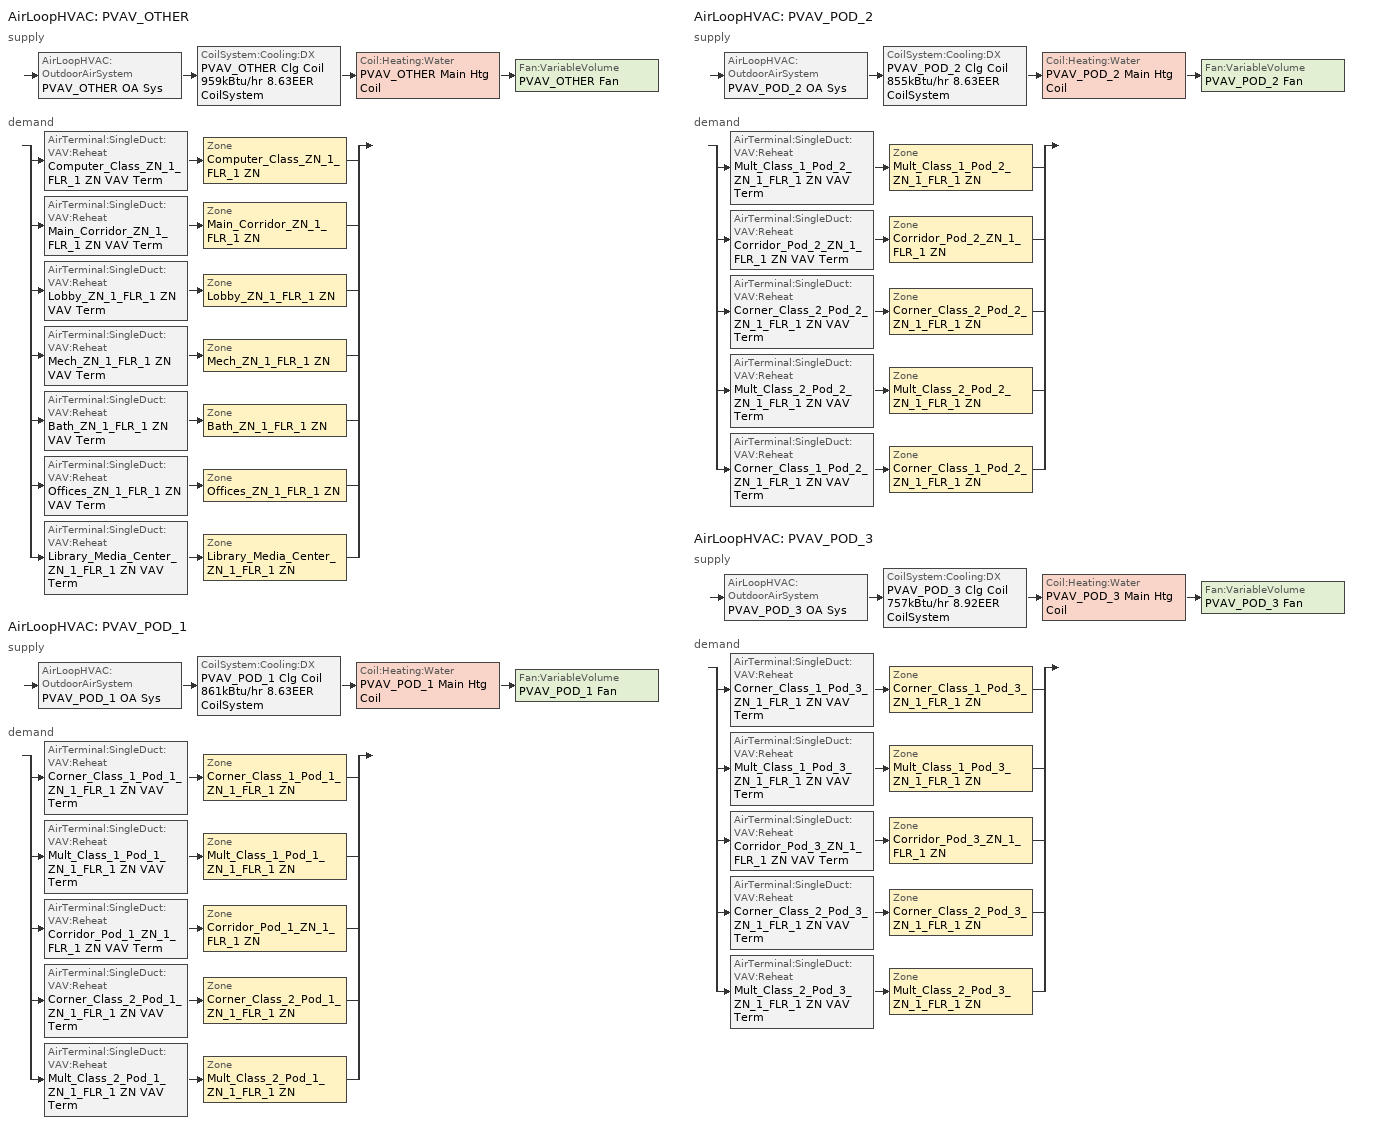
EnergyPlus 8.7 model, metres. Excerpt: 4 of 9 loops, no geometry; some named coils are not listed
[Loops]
AirLoopHVAC 'PVAV_OTHER'
 supply: AirLoopHVAC:OutdoorAirSystem 'PVAV_OTHER OA Sys' > CoilSystem:Cooling:DX 'PVAV_OTHER Clg Coil 959kBtu/hr 8.63EER CoilSystem' > Coil:Heating:Water 'PVAV_OTHER Main Htg Coil' > Fan:VariableVolume 'PVAV_OTHER Fan'
 demand: split
  | AirTerminal:SingleDuct:VAV:Reheat 'Computer_Class_ZN_1_FLR_1 ZN VAV Term' > Zone 'Computer_Class_ZN_1_FLR_1 ZN'
  | AirTerminal:SingleDuct:VAV:Reheat 'Main_Corridor_ZN_1_FLR_1 ZN VAV Term' > Zone 'Main_Corridor_ZN_1_FLR_1 ZN'
  | AirTerminal:SingleDuct:VAV:Reheat 'Lobby_ZN_1_FLR_1 ZN VAV Term' > Zone 'Lobby_ZN_1_FLR_1 ZN'
  | AirTerminal:SingleDuct:VAV:Reheat 'Mech_ZN_1_FLR_1 ZN VAV Term' > Zone 'Mech_ZN_1_FLR_1 ZN'
  | AirTerminal:SingleDuct:VAV:Reheat 'Bath_ZN_1_FLR_1 ZN VAV Term' > Zone 'Bath_ZN_1_FLR_1 ZN'
  | AirTerminal:SingleDuct:VAV:Reheat 'Offices_ZN_1_FLR_1 ZN VAV Term' > Zone 'Offices_ZN_1_FLR_1 ZN'
  | AirTerminal:SingleDuct:VAV:Reheat 'Library_Media_Center_ZN_1_FLR_1 ZN VAV Term' > Zone 'Library_Media_Center_ZN_1_FLR_1 ZN'
AirLoopHVAC 'PVAV_POD_1'
 supply: AirLoopHVAC:OutdoorAirSystem 'PVAV_POD_1 OA Sys' > CoilSystem:Cooling:DX 'PVAV_POD_1 Clg Coil 861kBtu/hr 8.63EER CoilSystem' > Coil:Heating:Water 'PVAV_POD_1 Main Htg Coil' > Fan:VariableVolume 'PVAV_POD_1 Fan'
 demand: split
  | AirTerminal:SingleDuct:VAV:Reheat 'Corner_Class_1_Pod_1_ZN_1_FLR_1 ZN VAV Term' > Zone 'Corner_Class_1_Pod_1_ZN_1_FLR_1 ZN'
  | AirTerminal:SingleDuct:VAV:Reheat 'Mult_Class_1_Pod_1_ZN_1_FLR_1 ZN VAV Term' > Zone 'Mult_Class_1_Pod_1_ZN_1_FLR_1 ZN'
  | AirTerminal:SingleDuct:VAV:Reheat 'Corridor_Pod_1_ZN_1_FLR_1 ZN VAV Term' > Zone 'Corridor_Pod_1_ZN_1_FLR_1 ZN'
  | AirTerminal:SingleDuct:VAV:Reheat 'Corner_Class_2_Pod_1_ZN_1_FLR_1 ZN VAV Term' > Zone 'Corner_Class_2_Pod_1_ZN_1_FLR_1 ZN'
  | AirTerminal:SingleDuct:VAV:Reheat 'Mult_Class_2_Pod_1_ZN_1_FLR_1 ZN VAV Term' > Zone 'Mult_Class_2_Pod_1_ZN_1_FLR_1 ZN'
AirLoopHVAC 'PVAV_POD_2'
 supply: AirLoopHVAC:OutdoorAirSystem 'PVAV_POD_2 OA Sys' > CoilSystem:Cooling:DX 'PVAV_POD_2 Clg Coil 855kBtu/hr 8.63EER CoilSystem' > Coil:Heating:Water 'PVAV_POD_2 Main Htg Coil' > Fan:VariableVolume 'PVAV_POD_2 Fan'
 demand: split
  | AirTerminal:SingleDuct:VAV:Reheat 'Mult_Class_1_Pod_2_ZN_1_FLR_1 ZN VAV Term' > Zone 'Mult_Class_1_Pod_2_ZN_1_FLR_1 ZN'
  | AirTerminal:SingleDuct:VAV:Reheat 'Corridor_Pod_2_ZN_1_FLR_1 ZN VAV Term' > Zone 'Corridor_Pod_2_ZN_1_FLR_1 ZN'
  | AirTerminal:SingleDuct:VAV:Reheat 'Corner_Class_2_Pod_2_ZN_1_FLR_1 ZN VAV Term' > Zone 'Corner_Class_2_Pod_2_ZN_1_FLR_1 ZN'
  | AirTerminal:SingleDuct:VAV:Reheat 'Mult_Class_2_Pod_2_ZN_1_FLR_1 ZN VAV Term' > Zone 'Mult_Class_2_Pod_2_ZN_1_FLR_1 ZN'
  | AirTerminal:SingleDuct:VAV:Reheat 'Corner_Class_1_Pod_2_ZN_1_FLR_1 ZN VAV Term' > Zone 'Corner_Class_1_Pod_2_ZN_1_FLR_1 ZN'
AirLoopHVAC 'PVAV_POD_3'
 supply: AirLoopHVAC:OutdoorAirSystem 'PVAV_POD_3 OA Sys' > CoilSystem:Cooling:DX 'PVAV_POD_3 Clg Coil 757kBtu/hr 8.92EER CoilSystem' > Coil:Heating:Water 'PVAV_POD_3 Main Htg Coil' > Fan:VariableVolume 'PVAV_POD_3 Fan'
 demand: split
  | AirTerminal:SingleDuct:VAV:Reheat 'Corner_Class_1_Pod_3_ZN_1_FLR_1 ZN VAV Term' > Zone 'Corner_Class_1_Pod_3_ZN_1_FLR_1 ZN'
  | AirTerminal:SingleDuct:VAV:Reheat 'Mult_Class_1_Pod_3_ZN_1_FLR_1 ZN VAV Term' > Zone 'Mult_Class_1_Pod_3_ZN_1_FLR_1 ZN'
  | AirTerminal:SingleDuct:VAV:Reheat 'Corridor_Pod_3_ZN_1_FLR_1 ZN VAV Term' > Zone 'Corridor_Pod_3_ZN_1_FLR_1 ZN'
  | AirTerminal:SingleDuct:VAV:Reheat 'Corner_Class_2_Pod_3_ZN_1_FLR_1 ZN VAV Term' > Zone 'Corner_Class_2_Pod_3_ZN_1_FLR_1 ZN'
  | AirTerminal:SingleDuct:VAV:Reheat 'Mult_Class_2_Pod_3_ZN_1_FLR_1 ZN VAV Term' > Zone 'Mult_Class_2_Pod_3_ZN_1_FLR_1 ZN'
[ZoneControl:Thermostat] Control Object Type 1=ThermostatSetpoint:DualSetpoint
Name | Zone or ZoneList | Control Type Schedule | Control Name 1
Bath_ZN_1_FLR_1 ZN Thermostat | Bath_ZN_1_FLR_1 ZN | Bath_ZN_1_FLR_1 ZN Thermostat Schedule | PrimarySchool Restroom Thermostat 1
Computer_Class_ZN_1_FLR_1 ZN Thermostat | Computer_Class_ZN_1_FLR_1 ZN | Computer_Class_ZN_1_FLR_1 ZN Thermostat Schedule | PrimarySchool Classroom Thermostat 11
Corner_Class_1_Pod_1_ZN_1_FLR_1 ZN Thermostat | Corner_Class_1_Pod_1_ZN_1_FLR_1 ZN | Corner_Class_1_Pod_1_ZN_1_FLR_1 ZN Thermostat Schedule | PrimarySchool Classroom Thermostat 6
Corner_Class_1_Pod_2_ZN_1_FLR_1 ZN Thermostat | Corner_Class_1_Pod_2_ZN_1_FLR_1 ZN | Corner_Class_1_Pod_2_ZN_1_FLR_1 ZN Thermostat Schedule | PrimarySchool Classroom Thermostat 13
Corner_Class_1_Pod_3_ZN_1_FLR_1 ZN Thermostat | Corner_Class_1_Pod_3_ZN_1_FLR_1 ZN | Corner_Class_1_Pod_3_ZN_1_FLR_1 ZN Thermostat Schedule | PrimarySchool Classroom Thermostat 8
Corner_Class_2_Pod_1_ZN_1_FLR_1 ZN Thermostat | Corner_Class_2_Pod_1_ZN_1_FLR_1 ZN | Corner_Class_2_Pod_1_ZN_1_FLR_1 ZN Thermostat Schedule | PrimarySchool Classroom Thermostat 14
Corner_Class_2_Pod_2_ZN_1_FLR_1 ZN Thermostat | Corner_Class_2_Pod_2_ZN_1_FLR_1 ZN | Corner_Class_2_Pod_2_ZN_1_FLR_1 ZN Thermostat Schedule | PrimarySchool Classroom Thermostat 9
Corner_Class_2_Pod_3_ZN_1_FLR_1 ZN Thermostat | Corner_Class_2_Pod_3_ZN_1_FLR_1 ZN | Corner_Class_2_Pod_3_ZN_1_FLR_1 ZN Thermostat Schedule | PrimarySchool Classroom Thermostat 10
Corridor_Pod_1_ZN_1_FLR_1 ZN Thermostat | Corridor_Pod_1_ZN_1_FLR_1 ZN | Corridor_Pod_1_ZN_1_FLR_1 ZN Thermostat Schedule | PrimarySchool Corridor Thermostat 2
Corridor_Pod_2_ZN_1_FLR_1 ZN Thermostat | Corridor_Pod_2_ZN_1_FLR_1 ZN | Corridor_Pod_2_ZN_1_FLR_1 ZN Thermostat Schedule | PrimarySchool Corridor Thermostat 1
Corridor_Pod_3_ZN_1_FLR_1 ZN Thermostat | Corridor_Pod_3_ZN_1_FLR_1 ZN | Corridor_Pod_3_ZN_1_FLR_1 ZN Thermostat Schedule | PrimarySchool Corridor Thermostat 3
Library_Media_Center_ZN_1_FLR_1 ZN Thermostat | Library_Media_Center_ZN_1_FLR_1 ZN | Library_Media_Center_ZN_1_FLR_1 ZN Thermostat Schedule | PrimarySchool Classroom Thermostat 1
Lobby_ZN_1_FLR_1 ZN Thermostat | Lobby_ZN_1_FLR_1 ZN | Lobby_ZN_1_FLR_1 ZN Thermostat Schedule | PrimarySchool Lobby Thermostat 1
Main_Corridor_ZN_1_FLR_1 ZN Thermostat | Main_Corridor_ZN_1_FLR_1 ZN | Main_Corridor_ZN_1_FLR_1 ZN Thermostat Schedule | PrimarySchool Corridor Thermostat 4
Mech_ZN_1_FLR_1 ZN Thermostat | Mech_ZN_1_FLR_1 ZN | Mech_ZN_1_FLR_1 ZN Thermostat Schedule | PrimarySchool Mechanical Thermostat 1
Mult_Class_1_Pod_1_ZN_1_FLR_1 ZN Thermostat | Mult_Class_1_Pod_1_ZN_1_FLR_1 ZN | Mult_Class_1_Pod_1_ZN_1_FLR_1 ZN Thermostat Schedule | PrimarySchool Classroom Thermostat 3
Mult_Class_1_Pod_2_ZN_1_FLR_1 ZN Thermostat | Mult_Class_1_Pod_2_ZN_1_FLR_1 ZN | Mult_Class_1_Pod_2_ZN_1_FLR_1 ZN Thermostat Schedule | PrimarySchool Classroom Thermostat 4
Mult_Class_1_Pod_3_ZN_1_FLR_1 ZN Thermostat | Mult_Class_1_Pod_3_ZN_1_FLR_1 ZN | Mult_Class_1_Pod_3_ZN_1_FLR_1 ZN Thermostat Schedule | PrimarySchool Classroom Thermostat 2
Mult_Class_2_Pod_1_ZN_1_FLR_1 ZN Thermostat | Mult_Class_2_Pod_1_ZN_1_FLR_1 ZN | Mult_Class_2_Pod_1_ZN_1_FLR_1 ZN Thermostat Schedule | PrimarySchool Classroom Thermostat 7
Mult_Class_2_Pod_2_ZN_1_FLR_1 ZN Thermostat | Mult_Class_2_Pod_2_ZN_1_FLR_1 ZN | Mult_Class_2_Pod_2_ZN_1_FLR_1 ZN Thermostat Schedule | PrimarySchool Classroom Thermostat 5
Mult_Class_2_Pod_3_ZN_1_FLR_1 ZN Thermostat | Mult_Class_2_Pod_3_ZN_1_FLR_1 ZN | Mult_Class_2_Pod_3_ZN_1_FLR_1 ZN Thermostat Schedule | PrimarySchool Classroom Thermostat 12
Offices_ZN_1_FLR_1 ZN Thermostat | Offices_ZN_1_FLR_1 ZN | Offices_ZN_1_FLR_1 ZN Thermostat Schedule | PrimarySchool Office Thermostat 1
[ThermostatSetpoint:DualSetpoint]
Name | Heating Setpoint Temperature Schedule | Cooling Setpoint Temperature Schedule
PrimarySchool Restroom Thermostat 1; PrimarySchool Corridor Thermostat 2; PrimarySchool Corridor Thermostat 1; PrimarySchool Corridor Thermostat 3; PrimarySchool Corridor Thermostat 4; PrimarySchool Mechanical Thermostat 1 | PrimarySchool BathCorrMechKitchen HtgSetp | PrimarySchool BathCorrMechKitchen ClgSetp
PrimarySchool Classroom Thermostat 11; PrimarySchool Classroom Thermostat 6; PrimarySchool Classroom Thermostat 13; PrimarySchool Classroom Thermostat 8; PrimarySchool Classroom Thermostat 14; PrimarySchool Classroom Thermostat 9; PrimarySchool Classroom Thermostat 10; PrimarySchool Classroom Thermostat 1; PrimarySchool Lobby Thermostat 1; PrimarySchool Classroom Thermostat 3; PrimarySchool Classroom Thermostat 4; PrimarySchool Classroom Thermostat 2; PrimarySchool Classroom Thermostat 7; PrimarySchool Classroom Thermostat 5; PrimarySchool Classroom Thermostat 12; PrimarySchool Office Thermostat 1 | PrimarySchool HtgSetp | PrimarySchool ClgSetp
[AirTerminal:SingleDuct:VAV:Reheat] Availability Schedule=Always On Discrete; Maximum Air Flow Rate {m3/s}=Autosize; Zone Minimum Air Flow Input Method=Constant; Constant Minimum Air Flow Fraction=0.3; Fixed Minimum Air Flow Rate {m3/s}=0; Maximum Hot Water or Steam Flow Rate {m3/s}=Autosize; Minimum Hot Water or Steam Flow Rate {m3/s}=0; Convergence Tolerance=0.001; Damper Heating Action=Normal; Maximum Flow per Zone Floor Area During Reheat {m3/s-m2}=Autocalculate; Maximum Flow Fraction During Reheat=Autocalculate; Maximum Reheat Air Temperature {C}=35
Name | Reheat Coil
Bath_ZN_1_FLR_1 ZN VAV Term | Bath_ZN_1_FLR_1 ZN Rht Coil
Computer_Class_ZN_1_FLR_1 ZN VAV Term | Computer_Class_ZN_1_FLR_1 ZN Rht Coil
Corner_Class_1_Pod_1_ZN_1_FLR_1 ZN VAV Term | Corner_Class_1_Pod_1_ZN_1_FLR_1 ZN Rht Coil
Corner_Class_1_Pod_2_ZN_1_FLR_1 ZN VAV Term | Corner_Class_1_Pod_2_ZN_1_FLR_1 ZN Rht Coil
Corner_Class_1_Pod_3_ZN_1_FLR_1 ZN VAV Term | Corner_Class_1_Pod_3_ZN_1_FLR_1 ZN Rht Coil
Corner_Class_2_Pod_1_ZN_1_FLR_1 ZN VAV Term | Corner_Class_2_Pod_1_ZN_1_FLR_1 ZN Rht Coil
Corner_Class_2_Pod_2_ZN_1_FLR_1 ZN VAV Term | Corner_Class_2_Pod_2_ZN_1_FLR_1 ZN Rht Coil
Corner_Class_2_Pod_3_ZN_1_FLR_1 ZN VAV Term | Corner_Class_2_Pod_3_ZN_1_FLR_1 ZN Rht Coil
Corridor_Pod_1_ZN_1_FLR_1 ZN VAV Term | Corridor_Pod_1_ZN_1_FLR_1 ZN Rht Coil
Corridor_Pod_2_ZN_1_FLR_1 ZN VAV Term | Corridor_Pod_2_ZN_1_FLR_1 ZN Rht Coil
Corridor_Pod_3_ZN_1_FLR_1 ZN VAV Term | Corridor_Pod_3_ZN_1_FLR_1 ZN Rht Coil
Library_Media_Center_ZN_1_FLR_1 ZN VAV Term | Library_Media_Center_ZN_1_FLR_1 ZN Rht Coil
Lobby_ZN_1_FLR_1 ZN VAV Term | Lobby_ZN_1_FLR_1 ZN Rht Coil
Main_Corridor_ZN_1_FLR_1 ZN VAV Term | Main_Corridor_ZN_1_FLR_1 ZN Rht Coil
Mech_ZN_1_FLR_1 ZN VAV Term | Mech_ZN_1_FLR_1 ZN Rht Coil
Mult_Class_1_Pod_1_ZN_1_FLR_1 ZN VAV Term | Mult_Class_1_Pod_1_ZN_1_FLR_1 ZN Rht Coil
Mult_Class_1_Pod_2_ZN_1_FLR_1 ZN VAV Term | Mult_Class_1_Pod_2_ZN_1_FLR_1 ZN Rht Coil
Mult_Class_1_Pod_3_ZN_1_FLR_1 ZN VAV Term | Mult_Class_1_Pod_3_ZN_1_FLR_1 ZN Rht Coil
Mult_Class_2_Pod_1_ZN_1_FLR_1 ZN VAV Term | Mult_Class_2_Pod_1_ZN_1_FLR_1 ZN Rht Coil
Mult_Class_2_Pod_2_ZN_1_FLR_1 ZN VAV Term | Mult_Class_2_Pod_2_ZN_1_FLR_1 ZN Rht Coil
Mult_Class_2_Pod_3_ZN_1_FLR_1 ZN VAV Term | Mult_Class_2_Pod_3_ZN_1_FLR_1 ZN Rht Coil
Offices_ZN_1_FLR_1 ZN VAV Term | Offices_ZN_1_FLR_1 ZN Rht Coil
[Coil:Heating:Water] Availability Schedule=Always On Discrete; U-Factor Times Area Value {W/K}=Autosize; Maximum Water Flow Rate {m3/s}=Autosize; Performance Input Method=UFactorTimesAreaAndDesignWaterFlowRate; Rated Capacity {W}=Autosize; Rated Inlet Water Temperature {C}=82.2222; Rated Inlet Air Temperature {C}=16.6667; Rated Outlet Water Temperature {C}=71.1111; Rated Outlet Air Temperature {C}=32.2222; Rated Ratio for Air and Water Convection=0.5
PVAV_OTHER Main Htg Coil; PVAV_POD_1 Main Htg Coil; PVAV_POD_2 Main Htg Coil; PVAV_POD_3 Main Htg Coil
[Fan:ZoneExhaust]
Bath_ZN_1_FLR_1 ZN Exhaust Fan: Availability Schedule=SchoolPrimary Hours_of_operation; Fan Total Efficiency=0.0660786; Pressure Rise {Pa}=124.544; Maximum Flow Rate {m3/s}=0.283168; System Availability Manager Coupling Mode=Decoupled
[Zone equipment]
Bath_ZN_1_FLR_1 ZN: Bath_ZN_1_FLR_1 ZN VAV Term, Bath_ZN_1_FLR_1 ZN Exhaust Fan
Computer_Class_ZN_1_FLR_1 ZN: Computer_Class_ZN_1_FLR_1 ZN VAV Term
Corner_Class_1_Pod_1_ZN_1_FLR_1 ZN: Corner_Class_1_Pod_1_ZN_1_FLR_1 ZN VAV Term
Corner_Class_1_Pod_2_ZN_1_FLR_1 ZN: Corner_Class_1_Pod_2_ZN_1_FLR_1 ZN VAV Term
Corner_Class_1_Pod_3_ZN_1_FLR_1 ZN: Corner_Class_1_Pod_3_ZN_1_FLR_1 ZN VAV Term
Corner_Class_2_Pod_1_ZN_1_FLR_1 ZN: Corner_Class_2_Pod_1_ZN_1_FLR_1 ZN VAV Term
Corner_Class_2_Pod_2_ZN_1_FLR_1 ZN: Corner_Class_2_Pod_2_ZN_1_FLR_1 ZN VAV Term
Corner_Class_2_Pod_3_ZN_1_FLR_1 ZN: Corner_Class_2_Pod_3_ZN_1_FLR_1 ZN VAV Term
Corridor_Pod_1_ZN_1_FLR_1 ZN: Corridor_Pod_1_ZN_1_FLR_1 ZN VAV Term
Corridor_Pod_2_ZN_1_FLR_1 ZN: Corridor_Pod_2_ZN_1_FLR_1 ZN VAV Term
Corridor_Pod_3_ZN_1_FLR_1 ZN: Corridor_Pod_3_ZN_1_FLR_1 ZN VAV Term
Library_Media_Center_ZN_1_FLR_1 ZN: Library_Media_Center_ZN_1_FLR_1 ZN VAV Term
Lobby_ZN_1_FLR_1 ZN: Lobby_ZN_1_FLR_1 ZN VAV Term
Main_Corridor_ZN_1_FLR_1 ZN: Main_Corridor_ZN_1_FLR_1 ZN VAV Term
Mech_ZN_1_FLR_1 ZN: Mech_ZN_1_FLR_1 ZN VAV Term
Mult_Class_1_Pod_1_ZN_1_FLR_1 ZN: Mult_Class_1_Pod_1_ZN_1_FLR_1 ZN VAV Term
Mult_Class_1_Pod_2_ZN_1_FLR_1 ZN: Mult_Class_1_Pod_2_ZN_1_FLR_1 ZN VAV Term
Mult_Class_1_Pod_3_ZN_1_FLR_1 ZN: Mult_Class_1_Pod_3_ZN_1_FLR_1 ZN VAV Term
Mult_Class_2_Pod_1_ZN_1_FLR_1 ZN: Mult_Class_2_Pod_1_ZN_1_FLR_1 ZN VAV Term
Mult_Class_2_Pod_2_ZN_1_FLR_1 ZN: Mult_Class_2_Pod_2_ZN_1_FLR_1 ZN VAV Term
Mult_Class_2_Pod_3_ZN_1_FLR_1 ZN: Mult_Class_2_Pod_3_ZN_1_FLR_1 ZN VAV Term
Offices_ZN_1_FLR_1 ZN: Offices_ZN_1_FLR_1 ZN VAV Term
[Sizing:Zone] Zone Cooling Design Supply Air Temperature Input Method=SupplyAirTemperature; Zone Cooling Design Supply Air Temperature {C}=12.7778; Zone Cooling Design Supply Air Temperature Difference {deltaC}=11.11; Zone Heating Design Supply Air Temperature Input Method=SupplyAirTemperature; Zone Heating Design Supply Air Temperature {C}=50; Zone Heating Design Supply Air Temperature Difference {deltaC}=11.11; Zone Cooling Design Supply Air Humidity Ratio {kgWater/kgDryAir}=0.0085; Zone Heating Design Supply Air Humidity Ratio {kgWater/kgDryAir}=0.008; Cooling Design Air Flow Method=DesignDay; Cooling Design Air Flow Rate {m3/s}=0; Cooling Minimum Air Flow per Zone Floor Area {m3/s-m2}=0.000762; Cooling Minimum Air Flow {m3/s}=0; Cooling Minimum Air Flow Fraction=0; Heating Design Air Flow Method=DesignDay; Heating Design Air Flow Rate {m3/s}=0; Heating Maximum Air Flow per Zone Floor Area {m3/s-m2}=0.002032; Heating Maximum Air Flow {m3/s}=0.141576; Heating Maximum Air Flow Fraction=0.3; Account for Dedicated Outdoor Air System=No
Name | Design Specification Outdoor Air Object | Design Specification Zone Air Distribution Object
Bath_ZN_1_FLR_1 ZN | PrimarySchool Restroom Ventilation (15.06150684 ft3/min-person | Bath_ZN_1_FLR_1 ZN Design Spec Zone Air Dist
Computer_Class_ZN_1_FLR_1 ZN | PrimarySchool Classroom Ventilation (15.06150684 ft3/min-person | Computer_Class_ZN_1_FLR_1 ZN Design Spec Zone Air Dist
Corner_Class_1_Pod_1_ZN_1_FLR_1 ZN | PrimarySchool Classroom Ventilation (15.06150684 ft3/min-person | Corner_Class_1_Pod_1_ZN_1_FLR_1 ZN Design Spec Zone Air Dist
Corner_Class_1_Pod_2_ZN_1_FLR_1 ZN | PrimarySchool Classroom Ventilation (15.06150684 ft3/min-person | Corner_Class_1_Pod_2_ZN_1_FLR_1 ZN Design Spec Zone Air Dist
Corner_Class_1_Pod_3_ZN_1_FLR_1 ZN | PrimarySchool Classroom Ventilation (15.06150684 ft3/min-person | Corner_Class_1_Pod_3_ZN_1_FLR_1 ZN Design Spec Zone Air Dist
Corner_Class_2_Pod_1_ZN_1_FLR_1 ZN | PrimarySchool Classroom Ventilation (15.06150684 ft3/min-person | Corner_Class_2_Pod_1_ZN_1_FLR_1 ZN Design Spec Zone Air Dist
Corner_Class_2_Pod_2_ZN_1_FLR_1 ZN | PrimarySchool Classroom Ventilation (15.06150684 ft3/min-person | Corner_Class_2_Pod_2_ZN_1_FLR_1 ZN Design Spec Zone Air Dist
Corner_Class_2_Pod_3_ZN_1_FLR_1 ZN | PrimarySchool Classroom Ventilation (15.06150684 ft3/min-person | Corner_Class_2_Pod_3_ZN_1_FLR_1 ZN Design Spec Zone Air Dist
Corridor_Pod_1_ZN_1_FLR_1 ZN | PrimarySchool Corridor Ventilation (15.06150684 ft3/min-person | Corridor_Pod_1_ZN_1_FLR_1 ZN Design Spec Zone Air Dist
Corridor_Pod_2_ZN_1_FLR_1 ZN | PrimarySchool Corridor Ventilation (15.06150684 ft3/min-person | Corridor_Pod_2_ZN_1_FLR_1 ZN Design Spec Zone Air Dist
Corridor_Pod_3_ZN_1_FLR_1 ZN | PrimarySchool Corridor Ventilation (15.06150684 ft3/min-person | Corridor_Pod_3_ZN_1_FLR_1 ZN Design Spec Zone Air Dist
Library_Media_Center_ZN_1_FLR_1 ZN | PrimarySchool Classroom Ventilation (15.06150684 ft3/min-person | Library_Media_Center_ZN_1_FLR_1 ZN Design Spec Zone Air Dist
Lobby_ZN_1_FLR_1 ZN | PrimarySchool Lobby Ventilation (15.06150684 ft3/min-person | Lobby_ZN_1_FLR_1 ZN Design Spec Zone Air Dist
Main_Corridor_ZN_1_FLR_1 ZN | PrimarySchool Corridor Ventilation (15.06150684 ft3/min-person | Main_Corridor_ZN_1_FLR_1 ZN Design Spec Zone Air Dist
Mech_ZN_1_FLR_1 ZN | PrimarySchool Mechanical Ventilation (15.06150684 ft3/min-person | Mech_ZN_1_FLR_1 ZN Design Spec Zone Air Dist
Mult_Class_1_Pod_1_ZN_1_FLR_1 ZN | PrimarySchool Classroom Ventilation (15.06150684 ft3/min-person | Mult_Class_1_Pod_1_ZN_1_FLR_1 ZN Design Spec Zone Air Dist
Mult_Class_1_Pod_2_ZN_1_FLR_1 ZN | PrimarySchool Classroom Ventilation (15.06150684 ft3/min-person | Mult_Class_1_Pod_2_ZN_1_FLR_1 ZN Design Spec Zone Air Dist
Mult_Class_1_Pod_3_ZN_1_FLR_1 ZN | PrimarySchool Classroom Ventilation (15.06150684 ft3/min-person | Mult_Class_1_Pod_3_ZN_1_FLR_1 ZN Design Spec Zone Air Dist
Mult_Class_2_Pod_1_ZN_1_FLR_1 ZN | PrimarySchool Classroom Ventilation (15.06150684 ft3/min-person | Mult_Class_2_Pod_1_ZN_1_FLR_1 ZN Design Spec Zone Air Dist
Mult_Class_2_Pod_2_ZN_1_FLR_1 ZN | PrimarySchool Classroom Ventilation (15.06150684 ft3/min-person | Mult_Class_2_Pod_2_ZN_1_FLR_1 ZN Design Spec Zone Air Dist
Mult_Class_2_Pod_3_ZN_1_FLR_1 ZN | PrimarySchool Classroom Ventilation (15.06150684 ft3/min-person | Mult_Class_2_Pod_3_ZN_1_FLR_1 ZN Design Spec Zone Air Dist
Offices_ZN_1_FLR_1 ZN | PrimarySchool Office Ventilation (15.06150684 ft3/min-person | Offices_ZN_1_FLR_1 ZN Design Spec Zone Air Dist
[DesignSpecification:ZoneAirDistribution] Zone Air Distribution Effectiveness in Cooling Mode=1; Zone Air Distribution Effectiveness in Heating Mode=1
Bath_ZN_1_FLR_1 ZN Design Spec Zone Air Dist; Computer_Class_ZN_1_FLR_1 ZN Design Spec Zone Air Dist; Corner_Class_1_Pod_1_ZN_1_FLR_1 ZN Design Spec Zone Air Dist; Corner_Class_1_Pod_2_ZN_1_FLR_1 ZN Design Spec Zone Air Dist; Corner_Class_1_Pod_3_ZN_1_FLR_1 ZN Design Spec Zone Air Dist; Corner_Class_2_Pod_1_ZN_1_FLR_1 ZN Design Spec Zone Air Dist; Corner_Class_2_Pod_2_ZN_1_FLR_1 ZN Design Spec Zone Air Dist; Corner_Class_2_Pod_3_ZN_1_FLR_1 ZN Design Spec Zone Air Dist; Corridor_Pod_1_ZN_1_FLR_1 ZN Design Spec Zone Air Dist; Corridor_Pod_2_ZN_1_FLR_1 ZN Design Spec Zone Air Dist; Corridor_Pod_3_ZN_1_FLR_1 ZN Design Spec Zone Air Dist; Library_Media_Center_ZN_1_FLR_1 ZN Design Spec Zone Air Dist; Lobby_ZN_1_FLR_1 ZN Design Spec Zone Air Dist; Main_Corridor_ZN_1_FLR_1 ZN Design Spec Zone Air Dist; Mech_ZN_1_FLR_1 ZN Design Spec Zone Air Dist; Mult_Class_1_Pod_1_ZN_1_FLR_1 ZN Design Spec Zone Air Dist; Mult_Class_1_Pod_2_ZN_1_FLR_1 ZN Design Spec Zone Air Dist; Mult_Class_1_Pod_3_ZN_1_FLR_1 ZN Design Spec Zone Air Dist; Mult_Class_2_Pod_1_ZN_1_FLR_1 ZN Design Spec Zone Air Dist; Mult_Class_2_Pod_2_ZN_1_FLR_1 ZN Design Spec Zone Air Dist; Mult_Class_2_Pod_3_ZN_1_FLR_1 ZN Design Spec Zone Air Dist; Offices_ZN_1_FLR_1 ZN Design Spec Zone Air Dist
[Controller:MechanicalVentilation] Availability Schedule=PrimarySchool VAV OA Damper; Demand Controlled Ventilation=No; System Outdoor Air Method=ZoneSum; Design Specification Outdoor Air Object Name 2=PrimarySchool Classroom Ventilation (15.06150684 ft3/min-person
Name | Zone Name 1 | Design Specification Outdoor Air Object Name 1 | Design Specification Zone Air Distribution Object Name 1 | Zone Name 2 | Design Specification Zone Air Distribution Object Name 2 | Zone Name 3 | Design Specification Outdoor Air Object Name 3 | Design Specification Zone Air Distribution Object Name 3 | Zone Name 4 | Design Specification Outdoor Air Object Name 4 | Design Specification Zone Air Distribution Object Name 4 | Zone Name 5 | Design Specification Outdoor Air Object Name 5 | Design Specification Zone Air Distribution Object Name 5 | Zone Name 6 | Design Specification Outdoor Air Object Name 6 | Design Specification Zone Air Distribution Object Name 6 | Zone Name 7 | Design Specification Outdoor Air Object Name 7 | Design Specification Zone Air Distribution Object Name 7
PVAV_OTHER Ventilation Controller | Bath_ZN_1_FLR_1 ZN | PrimarySchool Restroom Ventilation (15.06150684 ft3/min-person | Bath_ZN_1_FLR_1 ZN Design Spec Zone Air Dist | Computer_Class_ZN_1_FLR_1 ZN | Computer_Class_ZN_1_FLR_1 ZN Design Spec Zone Air Dist | Library_Media_Center_ZN_1_FLR_1 ZN | PrimarySchool Classroom Ventilation (15.06150684 ft3/min-person | Library_Media_Center_ZN_1_FLR_1 ZN Design Spec Zone Air Dist | Lobby_ZN_1_FLR_1 ZN | PrimarySchool Lobby Ventilation (15.06150684 ft3/min-person | Lobby_ZN_1_FLR_1 ZN Design Spec Zone Air Dist | Main_Corridor_ZN_1_FLR_1 ZN | PrimarySchool Corridor Ventilation (15.06150684 ft3/min-person | Main_Corridor_ZN_1_FLR_1 ZN Design Spec Zone Air Dist | Mech_ZN_1_FLR_1 ZN | PrimarySchool Mechanical Ventilation (15.06150684 ft3/min-person | Mech_ZN_1_FLR_1 ZN Design Spec Zone Air Dist | Offices_ZN_1_FLR_1 ZN | PrimarySchool Office Ventilation (15.06150684 ft3/min-person | Offices_ZN_1_FLR_1 ZN Design Spec Zone Air Dist
PVAV_POD_1 Ventilation Controller | Corner_Class_1_Pod_1_ZN_1_FLR_1 ZN | PrimarySchool Classroom Ventilation (15.06150684 ft3/min-person | Corner_Class_1_Pod_1_ZN_1_FLR_1 ZN Design Spec Zone Air Dist | Corner_Class_2_Pod_1_ZN_1_FLR_1 ZN | Corner_Class_2_Pod_1_ZN_1_FLR_1 ZN Design Spec Zone Air Dist | Corridor_Pod_1_ZN_1_FLR_1 ZN | PrimarySchool Corridor Ventilation (15.06150684 ft3/min-person | Corridor_Pod_1_ZN_1_FLR_1 ZN Design Spec Zone Air Dist | Mult_Class_1_Pod_1_ZN_1_FLR_1 ZN | PrimarySchool Classroom Ventilation (15.06150684 ft3/min-person | Mult_Class_1_Pod_1_ZN_1_FLR_1 ZN Design Spec Zone Air Dist | Mult_Class_2_Pod_1_ZN_1_FLR_1 ZN | PrimarySchool Classroom Ventilation (15.06150684 ft3/min-person | Mult_Class_2_Pod_1_ZN_1_FLR_1 ZN Design Spec Zone Air Dist
PVAV_POD_2 Ventilation Controller | Corner_Class_1_Pod_2_ZN_1_FLR_1 ZN | PrimarySchool Classroom Ventilation (15.06150684 ft3/min-person | Corner_Class_1_Pod_2_ZN_1_FLR_1 ZN Design Spec Zone Air Dist | Corner_Class_2_Pod_2_ZN_1_FLR_1 ZN | Corner_Class_2_Pod_2_ZN_1_FLR_1 ZN Design Spec Zone Air Dist | Corridor_Pod_2_ZN_1_FLR_1 ZN | PrimarySchool Corridor Ventilation (15.06150684 ft3/min-person | Corridor_Pod_2_ZN_1_FLR_1 ZN Design Spec Zone Air Dist | Mult_Class_1_Pod_2_ZN_1_FLR_1 ZN | PrimarySchool Classroom Ventilation (15.06150684 ft3/min-person | Mult_Class_1_Pod_2_ZN_1_FLR_1 ZN Design Spec Zone Air Dist | Mult_Class_2_Pod_2_ZN_1_FLR_1 ZN | PrimarySchool Classroom Ventilation (15.06150684 ft3/min-person | Mult_Class_2_Pod_2_ZN_1_FLR_1 ZN Design Spec Zone Air Dist
PVAV_POD_3 Ventilation Controller | Corner_Class_1_Pod_3_ZN_1_FLR_1 ZN | PrimarySchool Classroom Ventilation (15.06150684 ft3/min-person | Corner_Class_1_Pod_3_ZN_1_FLR_1 ZN Design Spec Zone Air Dist | Corner_Class_2_Pod_3_ZN_1_FLR_1 ZN | Corner_Class_2_Pod_3_ZN_1_FLR_1 ZN Design Spec Zone Air Dist | Corridor_Pod_3_ZN_1_FLR_1 ZN | PrimarySchool Corridor Ventilation (15.06150684 ft3/min-person | Corridor_Pod_3_ZN_1_FLR_1 ZN Design Spec Zone Air Dist | Mult_Class_1_Pod_3_ZN_1_FLR_1 ZN | PrimarySchool Classroom Ventilation (15.06150684 ft3/min-person | Mult_Class_1_Pod_3_ZN_1_FLR_1 ZN Design Spec Zone Air Dist | Mult_Class_2_Pod_3_ZN_1_FLR_1 ZN | PrimarySchool Classroom Ventilation (15.06150684 ft3/min-person | Mult_Class_2_Pod_3_ZN_1_FLR_1 ZN Design Spec Zone Air Dist
[DesignSpecification:OutdoorAir] Outdoor Air Method=Sum; Outdoor Air Flow per Person {m3/s-person}=0.00710824; Outdoor Air Flow per Zone {m3/s}=0; Outdoor Air Flow Air Changes per Hour {1/hr}=0
Name | Outdoor Air Flow per Zone Floor Area {m3/s-m2}
PrimarySchool Restroom Ventilation (15.06150684 ft3/min-person | 0.0048768
PrimarySchool Classroom Ventilation (15.06150684 ft3/min-person; PrimarySchool Office Ventilation (15.06150684 ft3/min-person | 0
PrimarySchool Corridor Ventilation (15.06150684 ft3/min-person; PrimarySchool Lobby Ventilation (15.06150684 ft3/min-person | 0.000508
PrimarySchool Mechanical Ventilation (15.06150684 ft3/min-person | 0.000254
[AirLoopHVAC] Design Supply Air Flow Rate {m3/s}=AutoSize
PVAV_OTHER; PVAV_POD_1; PVAV_POD_2; PVAV_POD_3
[Sizing:System] Type of Load to Size On=Sensible; Design Outdoor Air Flow Rate {m3/s}=Autosize; Central Heating Maximum System Air Flow Ratio=0.3; Preheat Design Temperature {C}=7; Preheat Design Humidity Ratio {kgWater/kgDryAir}=0.008; Precool Design Temperature {C}=12.8; Precool Design Humidity Ratio {kgWater/kgDryAir}=0.008; Central Cooling Design Supply Air Temperature {C}=14; Central Heating Design Supply Air Temperature {C}=16.6667; Type of Zone Sum to Use=Coincident; 100% Outdoor Air in Cooling=No; 100% Outdoor Air in Heating=No; Central Cooling Design Supply Air Humidity Ratio {kgWater/kgDryAir}=0.0085; Central Heating Design Supply Air Humidity Ratio {kgWater/kgDryAir}=0.008; Cooling Supply Air Flow Rate Method=DesignDay; Cooling Supply Air Flow Rate {m3/s}=0; Cooling Supply Air Flow Rate Per Floor Area {m3/s-m2}=0.00996765; Cooling Fraction of Autosized Cooling Supply Air Flow Rate=1; Cooling Supply Air Flow Rate Per Unit Cooling Capacity {m3/s-W}=3.94755e-05; Heating Supply Air Flow Rate Method=DesignDay; Heating Supply Air Flow Rate {m3/s}=0; Heating Supply Air Flow Rate Per Floor Area {m3/s-m2}=0.00996765; Heating Fraction of Autosized Heating Supply Air Flow Rate=1; Heating Fraction of Autosized Cooling Supply Air Flow Rate=1; Heating Supply Air Flow Rate Per Unit Heating Capacity {m3/s-W}=3.15882e-05; System Outdoor Air Method=ZoneSum; Zone Maximum Outdoor Air Fraction=1; Cooling Design Capacity Method=CoolingDesignCapacity; Cooling Design Capacity {W}=Autosize; Cooling Design Capacity Per Floor Area {W/m2}=234.7; Fraction of Autosized Cooling Design Capacity=1; Heating Design Capacity Method=HeatingDesignCapacity; Heating Design Capacity {W}=Autosize; Heating Design Capacity Per Floor Area {W/m2}=157; Fraction of Autosized Heating Design Capacity=1; Central Cooling Capacity Control Method=OnOff
PVAV_OTHER; PVAV_POD_1; PVAV_POD_2; PVAV_POD_3
[Controller:OutdoorAir] Minimum Outdoor Air Flow Rate {m3/s}=0; Maximum Outdoor Air Flow Rate {m3/s}=Autosize; Economizer Control Type=NoEconomizer; Economizer Control Action Type=ModulateFlow; Economizer Maximum Limit Dry-Bulb Temperature {C}=28; Economizer Maximum Limit Enthalpy {J/kg}=64000; Economizer Minimum Limit Dry-Bulb Temperature {C}=-100; Lockout Type=LockoutWithCompressor; Minimum Limit Type=FixedMinimum; Minimum Outdoor Air Schedule=Always On Discrete; High Humidity Control=No; Control High Indoor Humidity Based on Outdoor Humidity Ratio=Yes; Heat Recovery Bypass Control Type=BypassWhenWithinEconomizerLimits
Name | Mechanical Ventilation Controller
Controller Outdoor Air 4 | PVAV_OTHER Ventilation Controller
Controller Outdoor Air 1 | PVAV_POD_1 Ventilation Controller
Controller Outdoor Air 2 | PVAV_POD_2 Ventilation Controller
Controller Outdoor Air 3 | PVAV_POD_3 Ventilation Controller
[SetpointManager:MixedAir] Control Variable=Temperature
Node 159 OS Default SPM; Node 156 OS Default SPM; Node 153 OS Default SPM; Node 51 OS Default SPM; Node 48 OS Default SPM; Node 45 OS Default SPM; Node 87 OS Default SPM; Node 84 OS Default SPM; Node 81 OS Default SPM; Node 123 OS Default SPM; Node 120 OS Default SPM; Node 117 OS Default SPM
[CoilSystem:Cooling:DX] Availability Schedule=Always On Discrete
Name | Cooling Coil
PVAV_OTHER Clg Coil 959kBtu/hr 8.63EER CoilSystem | PVAV_OTHER Clg Coil 959kBtu/hr 8.63EER
PVAV_POD_1 Clg Coil 861kBtu/hr 8.63EER CoilSystem | PVAV_POD_1 Clg Coil 861kBtu/hr 8.63EER
PVAV_POD_2 Clg Coil 855kBtu/hr 8.63EER CoilSystem | PVAV_POD_2 Clg Coil 855kBtu/hr 8.63EER
PVAV_POD_3 Clg Coil 757kBtu/hr 8.92EER CoilSystem | PVAV_POD_3 Clg Coil 757kBtu/hr 8.92EER
[Controller:WaterCoil] Control Variable=Temperature; Action=Normal; Actuator Variable=Flow; Controller Convergence Tolerance {deltaC}=0.0001; Maximum Actuated Flow {m3/s}=Autosize; Minimum Actuated Flow {m3/s}=0
Controller Water Coil 19; Controller Water Coil 1; Controller Water Coil 7; Controller Water Coil 13
[Coil:Cooling:DX:TwoSpeed] Availability Schedule=Always On Discrete; High Speed Gross Rated Total Cooling Capacity {W}=Autosize; High Speed Rated Sensible Heat Ratio=Autosize; High Speed Rated Air Flow Rate {m3/s}=Autosize; Low Speed Gross Rated Total Cooling Capacity {W}=Autosize; Low Speed Gross Rated Sensible Heat Ratio=0.69; Low Speed Rated Air Flow Rate {m3/s}=Autosize; Condenser Type=AirCooled; High Speed Evaporative Condenser Effectiveness=0; Low Speed Evaporative Condenser Effectiveness=0; Basin Heater Capacity {W/K}=10; Basin Heater Setpoint Temperature {C}=2
Name | High Speed Gross Rated Cooling COP {W/W} | Total Cooling Capacity Function of Temperature Curve | Total Cooling Capacity Function of Flow Fraction Curve | Energy Input Ratio Function of Temperature Curve | Energy Input Ratio Function of Flow Fraction Curve | Part Load Fraction Correlation Curve | Low Speed Gross Rated Cooling COP {W/W} | Low Speed Total Cooling Capacity Function of Temperature Curve | Low Speed Energy Input Ratio Function of Temperature Curve
PVAV_OTHER Clg Coil 959kBtu/hr 8.63EER | 3.56548 | DOE Ref DX Clg Coil Cool-Cap-fT | DOE Ref DX Clg Coil Cool-CAP-fFlow | DOE Ref DX Clg Coil Cool-EIR-fT | DOE Ref DX Clg Coil Cool-EIR-fFlow | DOE Ref DX Clg Coil Cool-PLF-fPLR | 3.56548 | DOE Ref DX Clg Coil Cool-Cap-fT 1 | DOE Ref DX Clg Coil Cool-EIR-fT 1
PVAV_POD_1 Clg Coil 861kBtu/hr 8.63EER | 3.49963 | DOE Ref DX Clg Coil Cool-Cap-fT 2 | DOE Ref DX Clg Coil Cool-CAP-fFlow 1 | DOE Ref DX Clg Coil Cool-EIR-fT 2 | DOE Ref DX Clg Coil Cool-EIR-fFlow 1 | DOE Ref DX Clg Coil Cool-PLF-fPLR 1 | 3.49963 | DOE Ref DX Clg Coil Cool-Cap-fT 3 | DOE Ref DX Clg Coil Cool-EIR-fT 3
PVAV_POD_2 Clg Coil 855kBtu/hr 8.63EER | 3.49517 | DOE Ref DX Clg Coil Cool-Cap-fT 4 | DOE Ref DX Clg Coil Cool-CAP-fFlow 2 | DOE Ref DX Clg Coil Cool-EIR-fT 4 | DOE Ref DX Clg Coil Cool-EIR-fFlow 2 | DOE Ref DX Clg Coil Cool-PLF-fPLR 2 | 3.49517 | DOE Ref DX Clg Coil Cool-Cap-fT 5 | DOE Ref DX Clg Coil Cool-EIR-fT 5
PVAV_POD_3 Clg Coil 757kBtu/hr 8.92EER | 3.54445 | DOE Ref DX Clg Coil Cool-Cap-fT 6 | DOE Ref DX Clg Coil Cool-CAP-fFlow 3 | DOE Ref DX Clg Coil Cool-EIR-fT 6 | DOE Ref DX Clg Coil Cool-EIR-fFlow 3 | DOE Ref DX Clg Coil Cool-PLF-fPLR 3 | 3.54445 | DOE Ref DX Clg Coil Cool-Cap-fT 7 | DOE Ref DX Clg Coil Cool-EIR-fT 7
[Fan:VariableVolume] Availability Schedule=PrimarySchool VAV Operation; Fan Total Efficiency=0.6006; Pressure Rise {Pa}=1018.77; Maximum Flow Rate {m3/s}=AutoSize; Fan Power Minimum Flow Rate Input Method=Fraction; Fan Power Minimum Flow Fraction=0.7; Fan Power Minimum Air Flow Rate {m3/s}=0; Motor Efficiency=0.924; Motor In Airstream Fraction=1; Fan Power Coefficient 1=0.1631; Fan Power Coefficient 2=1.5901; Fan Power Coefficient 3=-0.8817; Fan Power Coefficient 4=0.1281; Fan Power Coefficient 5=0
PVAV_OTHER Fan; PVAV_POD_1 Fan; PVAV_POD_2 Fan; PVAV_POD_3 Fan
[SetpointManager:Scheduled] Control Variable=Temperature
Name | Schedule
Setpoint Manager Scheduled 4 | Supply Air Temp - 55F 3
Setpoint Manager Scheduled 1 | Supply Air Temp - 55F
Setpoint Manager Scheduled 2 | Supply Air Temp - 55F 1
Setpoint Manager Scheduled 3 | Supply Air Temp - 55F 2
[Schedule:Compact]
Bath_ZN_1_FLR_1 ZN Thermostat Schedule; Computer_Class_ZN_1_FLR_1 ZN Thermostat Schedule; Corner_Class_1_Pod_1_ZN_1_FLR_1 ZN Thermostat Schedule; Corner_Class_1_Pod_2_ZN_1_FLR_1 ZN Thermostat Schedule; Corner_Class_1_Pod_3_ZN_1_FLR_1 ZN Thermostat Schedule; Corner_Class_2_Pod_1_ZN_1_FLR_1 ZN Thermostat Schedule; Corner_Class_2_Pod_2_ZN_1_FLR_1 ZN Thermostat Schedule; Corner_Class_2_Pod_3_ZN_1_FLR_1 ZN Thermostat Schedule; Corridor_Pod_1_ZN_1_FLR_1 ZN Thermostat Schedule; Corridor_Pod_2_ZN_1_FLR_1 ZN Thermostat Schedule; Corridor_Pod_3_ZN_1_FLR_1 ZN Thermostat Schedule; Library_Media_Center_ZN_1_FLR_1 ZN Thermostat Schedule; Lobby_ZN_1_FLR_1 ZN Thermostat Schedule; Main_Corridor_ZN_1_FLR_1 ZN Thermostat Schedule; Mech_ZN_1_FLR_1 ZN Thermostat Schedule; Mult_Class_1_Pod_1_ZN_1_FLR_1 ZN Thermostat Schedule; Mult_Class_1_Pod_2_ZN_1_FLR_1 ZN Thermostat Schedule; Mult_Class_1_Pod_3_ZN_1_FLR_1 ZN Thermostat Schedule; Mult_Class_2_Pod_1_ZN_1_FLR_1 ZN Thermostat Schedule; Mult_Class_2_Pod_2_ZN_1_FLR_1 ZN Thermostat Schedule; Mult_Class_2_Pod_3_ZN_1_FLR_1 ZN Thermostat Schedule; Offices_ZN_1_FLR_1 ZN Thermostat Schedule: Through: 12/31, For: AllDays, Until: 24:00, 4
[Schedule:Day:Interval]
PrimarySchool BathCorrMechKitchen HtgSetp Default; PrimarySchool BathCorrMechKitchen HtgSetp Summer Design Day; Schedule Day 62: No, 24:00, 16
PrimarySchool BathCorrMechKitchen HtgSetp Winter Design Day: No, 06:00, 16, 21:00, 21, 24:00, 16
PrimarySchool BathCorrMechKitchen ClgSetp Default; PrimarySchool BathCorrMechKitchen ClgSetp Winter Design Day; Schedule Day 64: No, 24:00, 27
PrimarySchool BathCorrMechKitchen ClgSetp Summer Design Day: No, 06:00, 27, 21:00, 24, 24:00, 27
SchoolPrimary Hours_of_operation Default; Schedule Day 70; PrimarySchool VAV OA Damper Winter Design Day; PrimarySchool VAV Operation Sat|Sun|WntrDsn Day; PrimarySchool VAV Operation Winter Design Day: No, 24:00, 0
SchoolPrimary Hours_of_operation WntrDsn|SmrDsn|Wkdy Day; SchoolPrimary Hours_of_operation Summer Design Day; SchoolPrimary Hours_of_operation Winter Design Day: No, 07:00, 0, 21:00, 1, 24:00, 0
PrimarySchool VAV OA Damper Sat|Sun|WntrDsn Day; Schedule Day 69: No, 08:00, 0, 13:00, 1, 24:00, 0
PrimarySchool VAV OA Damper Default; PrimarySchool VAV OA Damper Summer Design Day; PrimarySchool VAV Operation Default; PrimarySchool VAV Operation Summer Design Day: No, 07:00, 0, 22:00, 1, 24:00, 0
PrimarySchool HtgSetp Default: No, 07:00, 16.3925, 22:00, 21.5152, 24:00, 16.3925
Schedule Day 63: No, 08:00, 16, 13:00, 21, 24:00, 16
PrimarySchool HtgSetp Summer Design Day: No, 24:00, 16.3925
PrimarySchool HtgSetp Winter Design Day: No, 24:00, 21.5152
PrimarySchool ClgSetp Default: No, 07:00, 26.8636, 22:00, 23.8788, 24:00, 26.8636
Schedule Day 65: No, 08:00, 27, 13:00, 24, 24:00, 27
PrimarySchool ClgSetp Summer Design Day: No, 24:00, 23.8788
PrimarySchool ClgSetp Winter Design Day: No, 24:00, 26.8636
Supply Air Temp - 55F Default; Supply Air Temp - 55F Default 1; Supply Air Temp - 55F Default 2; Supply Air Temp - 55F Default 3: No, 24:00, 12.7778
[Schedule:Week:Daily]
Schedule:Week:Daily {0dc3ca59-92f8-4022-a04f-0ad3dfcb43d7}: PrimarySchool BathCorrMechKitchen HtgSetp Default, PrimarySchool BathCorrMechKitchen HtgSetp Default, PrimarySchool BathCorrMechKitchen HtgSetp Default, PrimarySchool BathCorrMechKitchen HtgSetp Default, PrimarySchool BathCorrMechKitchen HtgSetp Default, PrimarySchool BathCorrMechKitchen HtgSetp Default, PrimarySchool BathCorrMechKitchen HtgSetp Default, PrimarySchool BathCorrMechKitchen HtgSetp Default, PrimarySchool BathCorrMechKitchen HtgSetp Summer Design Day, PrimarySchool BathCorrMechKitchen HtgSetp Winter Design Day, PrimarySchool BathCorrMechKitchen HtgSetp Default, PrimarySchool BathCorrMechKitchen HtgSetp Default
Schedule:Week:Daily {b0f171e9-ef2d-49dc-96bb-3728cd68db5f}: PrimarySchool BathCorrMechKitchen ClgSetp Default, PrimarySchool BathCorrMechKitchen ClgSetp Default, PrimarySchool BathCorrMechKitchen ClgSetp Default, PrimarySchool BathCorrMechKitchen ClgSetp Default, PrimarySchool BathCorrMechKitchen ClgSetp Default, PrimarySchool BathCorrMechKitchen ClgSetp Default, PrimarySchool BathCorrMechKitchen ClgSetp Default, PrimarySchool BathCorrMechKitchen ClgSetp Default, PrimarySchool BathCorrMechKitchen ClgSetp Summer Design Day, PrimarySchool BathCorrMechKitchen ClgSetp Winter Design Day, PrimarySchool BathCorrMechKitchen ClgSetp Default, PrimarySchool BathCorrMechKitchen ClgSetp Default
Schedule:Week:Daily {03d787ed-fa9c-4ccd-8fc5-cb7d6a2a9619}: SchoolPrimary Hours_of_operation Default, SchoolPrimary Hours_of_operation WntrDsn|SmrDsn|Wkdy Day, SchoolPrimary Hours_of_operation WntrDsn|SmrDsn|Wkdy Day, SchoolPrimary Hours_of_operation WntrDsn|SmrDsn|Wkdy Day, SchoolPrimary Hours_of_operation WntrDsn|SmrDsn|Wkdy Day, SchoolPrimary Hours_of_operation WntrDsn|SmrDsn|Wkdy Day, SchoolPrimary Hours_of_operation Default, SchoolPrimary Hours_of_operation Default, SchoolPrimary Hours_of_operation Summer Design Day, SchoolPrimary Hours_of_operation Winter Design Day, SchoolPrimary Hours_of_operation Default, SchoolPrimary Hours_of_operation Default
Schedule:Week:Daily {30a6462b-6687-4742-924d-bcf426180a46}: PrimarySchool VAV OA Damper Sat|Sun|WntrDsn Day, PrimarySchool VAV OA Damper Default, PrimarySchool VAV OA Damper Default, PrimarySchool VAV OA Damper Default, PrimarySchool VAV OA Damper Default, PrimarySchool VAV OA Damper Default, Schedule Day 70, PrimarySchool VAV OA Damper Default, PrimarySchool VAV OA Damper Summer Design Day, PrimarySchool VAV OA Damper Winter Design Day, PrimarySchool VAV OA Damper Default, PrimarySchool VAV OA Damper Default
Schedule:Week:Daily {7eb0107f-0125-417a-be89-e3f846ca2ccb}: Schedule Day 62, PrimarySchool HtgSetp Default, PrimarySchool HtgSetp Default, PrimarySchool HtgSetp Default, PrimarySchool HtgSetp Default, PrimarySchool HtgSetp Default, Schedule Day 63, PrimarySchool HtgSetp Default, PrimarySchool HtgSetp Summer Design Day, PrimarySchool HtgSetp Winter Design Day, PrimarySchool HtgSetp Default, PrimarySchool HtgSetp Default
Schedule:Week:Daily {b70eda57-c113-44a9-ae39-67d2ef017a67}: Schedule Day 64, PrimarySchool ClgSetp Default, PrimarySchool ClgSetp Default, PrimarySchool ClgSetp Default, PrimarySchool ClgSetp Default, PrimarySchool ClgSetp Default, Schedule Day 65, PrimarySchool ClgSetp Default, PrimarySchool ClgSetp Summer Design Day, PrimarySchool ClgSetp Winter Design Day, PrimarySchool ClgSetp Default, PrimarySchool ClgSetp Default
Schedule:Week:Daily {ec687af8-215d-4813-b952-32032bb15a48}: PrimarySchool VAV Operation Sat|Sun|WntrDsn Day, PrimarySchool VAV Operation Default, PrimarySchool VAV Operation Default, PrimarySchool VAV Operation Default, PrimarySchool VAV Operation Default, PrimarySchool VAV Operation Default, Schedule Day 69, PrimarySchool VAV Operation Default, PrimarySchool VAV Operation Summer Design Day, PrimarySchool VAV Operation Winter Design Day, PrimarySchool VAV Operation Default, PrimarySchool VAV Operation Default
Schedule:Week:Daily {774bb4e0-85e7-4c1a-9252-25edb5108d93}: Supply Air Temp - 55F Default, Supply Air Temp - 55F Default, Supply Air Temp - 55F Default, Supply Air Temp - 55F Default, Supply Air Temp - 55F Default, Supply Air Temp - 55F Default, Supply Air Temp - 55F Default, Supply Air Temp - 55F Default, Supply Air Temp - 55F Default, Supply Air Temp - 55F Default, Supply Air Temp - 55F Default, Supply Air Temp - 55F Default
Schedule:Week:Daily {93ed47c7-14f0-4fd6-be5c-95b817228f17}: Supply Air Temp - 55F Default 1, Supply Air Temp - 55F Default 1, Supply Air Temp - 55F Default 1, Supply Air Temp - 55F Default 1, Supply Air Temp - 55F Default 1, Supply Air Temp - 55F Default 1, Supply Air Temp - 55F Default 1, Supply Air Temp - 55F Default 1, Supply Air Temp - 55F Default 1, Supply Air Temp - 55F Default 1, Supply Air Temp - 55F Default 1, Supply Air Temp - 55F Default 1
Schedule:Week:Daily {b36c015f-7eab-430e-b3a8-794627598268}: Supply Air Temp - 55F Default 2, Supply Air Temp - 55F Default 2, Supply Air Temp - 55F Default 2, Supply Air Temp - 55F Default 2, Supply Air Temp - 55F Default 2, Supply Air Temp - 55F Default 2, Supply Air Temp - 55F Default 2, Supply Air Temp - 55F Default 2, Supply Air Temp - 55F Default 2, Supply Air Temp - 55F Default 2, Supply Air Temp - 55F Default 2, Supply Air Temp - 55F Default 2
Schedule:Week:Daily {c3941b47-240e-4d4e-8fc1-6582195e146a}: Supply Air Temp - 55F Default 3, Supply Air Temp - 55F Default 3, Supply Air Temp - 55F Default 3, Supply Air Temp - 55F Default 3, Supply Air Temp - 55F Default 3, Supply Air Temp - 55F Default 3, Supply Air Temp - 55F Default 3, Supply Air Temp - 55F Default 3, Supply Air Temp - 55F Default 3, Supply Air Temp - 55F Default 3, Supply Air Temp - 55F Default 3, Supply Air Temp - 55F Default 3
[Schedule:Year]
PrimarySchool BathCorrMechKitchen HtgSetp: Schedule:Week:Daily {0dc3ca59-92f8-4022-a04f-0ad3dfcb43d7}, 1, 1, 12, 31
PrimarySchool BathCorrMechKitchen ClgSetp: Schedule:Week:Daily {b0f171e9-ef2d-49dc-96bb-3728cd68db5f}, 1, 1, 12, 31
SchoolPrimary Hours_of_operation: Schedule:Week:Daily {03d787ed-fa9c-4ccd-8fc5-cb7d6a2a9619}, 1, 1, 12, 31
PrimarySchool VAV OA Damper: Schedule:Week:Daily {30a6462b-6687-4742-924d-bcf426180a46}, 1, 1, 12, 31
PrimarySchool HtgSetp: Schedule:Week:Daily {7eb0107f-0125-417a-be89-e3f846ca2ccb}, 1, 1, 12, 31
PrimarySchool ClgSetp: Schedule:Week:Daily {b70eda57-c113-44a9-ae39-67d2ef017a67}, 1, 1, 12, 31
PrimarySchool VAV Operation: Schedule:Week:Daily {ec687af8-215d-4813-b952-32032bb15a48}, 1, 1, 12, 31
Supply Air Temp - 55F: Schedule:Week:Daily {774bb4e0-85e7-4c1a-9252-25edb5108d93}, 1, 1, 12, 31
Supply Air Temp - 55F 1: Schedule:Week:Daily {93ed47c7-14f0-4fd6-be5c-95b817228f17}, 1, 1, 12, 31
Supply Air Temp - 55F 2: Schedule:Week:Daily {b36c015f-7eab-430e-b3a8-794627598268}, 1, 1, 12, 31
Supply Air Temp - 55F 3: Schedule:Week:Daily {c3941b47-240e-4d4e-8fc1-6582195e146a}, 1, 1, 12, 31
[Schedule:Constant]
Always On Discrete: Hourly Value=1
[Curve:Biquadratic] Minimum Value of x {BasedOnField A2}=-100; Maximum Value of x {BasedOnField A2}=100; Minimum Value of y {BasedOnField A3}=-100; Maximum Value of y {BasedOnField A3}=100
Name | Coefficient1 Constant | Coefficient2 x | Coefficient3 x**2 | Coefficient4 y | Coefficient5 y**2 | Coefficient6 x*y
DOE Ref DX Clg Coil Cool-Cap-fT; DOE Ref DX Clg Coil Cool-Cap-fT 1; DOE Ref DX Clg Coil Cool-Cap-fT 2; DOE Ref DX Clg Coil Cool-Cap-fT 3; DOE Ref DX Clg Coil Cool-Cap-fT 4; DOE Ref DX Clg Coil Cool-Cap-fT 5; DOE Ref DX Clg Coil Cool-Cap-fT 6; DOE Ref DX Clg Coil Cool-Cap-fT 7 | 0.971212 | -0.0152755 | 0.00144345 | -0.00039321 | -6.8364e-06 | -0.000290596
DOE Ref DX Clg Coil Cool-EIR-fT; DOE Ref DX Clg Coil Cool-EIR-fT 1; DOE Ref DX Clg Coil Cool-EIR-fT 2; DOE Ref DX Clg Coil Cool-EIR-fT 3; DOE Ref DX Clg Coil Cool-EIR-fT 4; DOE Ref DX Clg Coil Cool-EIR-fT 5; DOE Ref DX Clg Coil Cool-EIR-fT 6; DOE Ref DX Clg Coil Cool-EIR-fT 7 | 0.286871 | 0.0239022 | -0.000810648 | 0.0134585 | 0.000338936 | -0.000487004
[Curve:Cubic] Coefficient1 Constant=1; Coefficient2 x=0; Coefficient3 x**2=0; Coefficient4 x**3=0; Minimum Value of x {BasedOnField A2}=-100; Maximum Value of x {BasedOnField A2}=100
DOE Ref DX Clg Coil Cool-CAP-fFlow; DOE Ref DX Clg Coil Cool-EIR-fFlow; DOE Ref DX Clg Coil Cool-CAP-fFlow 1; DOE Ref DX Clg Coil Cool-EIR-fFlow 1; DOE Ref DX Clg Coil Cool-CAP-fFlow 2; DOE Ref DX Clg Coil Cool-EIR-fFlow 2; DOE Ref DX Clg Coil Cool-CAP-fFlow 3; DOE Ref DX Clg Coil Cool-EIR-fFlow 3
[Curve:Quadratic] Coefficient1 Constant=0.909496; Coefficient2 x=0.0986477; Coefficient3 x**2=-0.00819488; Minimum Value of x {BasedOnField A2}=0; Maximum Value of x {BasedOnField A2}=1
DOE Ref DX Clg Coil Cool-PLF-fPLR; DOE Ref DX Clg Coil Cool-PLF-fPLR 1; DOE Ref DX Clg Coil Cool-PLF-fPLR 2; DOE Ref DX Clg Coil Cool-PLF-fPLR 3
